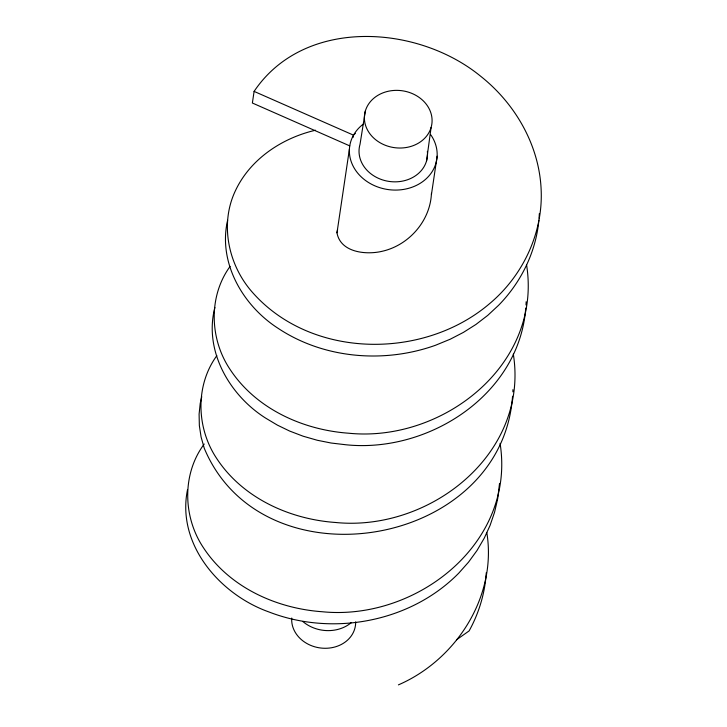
<?xml version="1.0" encoding="UTF-8"?>
<svg xmlns="http://www.w3.org/2000/svg" width="727" height="727" viewBox="0 0 727 727"><rect width="100%" height="100%" fill="white"/><g stroke="black" fill="none" stroke-linecap="round" stroke-linejoin="round"><path stroke-width="1.09" d="M512.898 391.826L512.908 389.663M539.325 213.602L539.08 218.273M526.021 304.931L526.148 301.75M431.447 193.318C430.32 220.899 408.892 245.272 382.166 251.288C366.008 255.132 340.427 252.478 336.983 232.831L349.405 149.144M499.531 483.446L497.677 498.804L494.551 512.29L490.071 525.43L484.273 538.107L477.066 550.421L468.524 562.162L458.792 573.112C410.591 622.221 332.512 636.679 268.881 611.934C219.799 594.468 176.225 544.196 187.548 489.525M486.272 572.703C484.973 593.078 479.011 613.088 469.097 630.927L456.529 639.778M525.739 308.121C519.232 394.943 428.248 453.412 345.716 444.742L331.121 443.025L317.317 440.271L303.077 436.191L289.619 431.047L277.423 425.141L265.773 418.189C229.568 395.388 203.587 350.732 214.892 307.457M512.553 396.26C501.884 548.004 262.883 588.107 204.296 448.35L201.097 437.036L199.352 425.604L199.098 414.154L200.216 403.421L201.761 396.697M538.871 220.208C535.953 252.187 520.959 282.512 498.549 305.34L487.717 315.4L475.885 324.487L463.372 332.412L450.258 339.2L435.564 345.243C384.247 363.618 323.988 358.765 278.187 328.377C243.009 305.822 217.773 262.72 227.606 220.299M426.522 161.03L431.102 127.461A33.96 28.716 8.4 0 0 388.827 91.139A33.96 28.716 8.4 0 0 374.787 139.002A33.96 28.716 8.4 0 0 431.102 127.461M315.518 130.224C282.003 138.021 250.17 159.077 235.339 190.892C219.945 223.38 227.942 263.083 250.551 290.155C308.666 359.02 422.523 360.728 489.444 303.777C522.631 276.087 543.151 233.294 541.152 189.82C539.316 145.273 515.243 103.625 480.647 76.235C417.216 24.327 303.959 17.166 254.096 91.393L252.378 103.016L349.796 145.909M353.195 137.276L353.504 135.158L355.339 133.368M431.456 194.445L437.136 156.196M365.372 110.931L360.019 144.31A34.36 29.062 8.4 0 0 390.753 181.632A34.36 29.062 8.4 0 0 427.367 151.343M336.983 232.831L337.592 229.523M230.095 266.4C208.267 296.316 209.63 338.882 229.941 369.216C255.786 408.683 302.659 429.939 348.706 433.219C442.598 442.661 542.46 364.827 526.575 264.846M216.846 355.657C195.018 385.574 196.381 428.13 216.691 458.473C242.536 497.94 289.41 519.196 335.456 522.477C429.348 531.919 529.211 454.084 513.326 354.104M204.214 444.033C181.795 473.986 182.904 517.097 203.442 547.731C229.287 587.198 276.16 608.454 322.206 611.734C416.098 621.176 515.961 543.342 500.076 443.37M398.405 684.879C456.292 659.816 497.159 596.276 486.826 532.627M254.096 91.393L353.504 135.158M430.847 134.904A44.047 37.259 8.4 0 1 418.388 184.367A44.047 37.259 8.4 0 1 358.974 174.58A44.047 37.259 8.4 0 1 363.664 123.844M351.223 622.666A34.36 29.062 8.4 0 1 302.795 621.476M355.657 621.867A32.097 27.144 8.4 0 1 322.979 648.22A32.097 27.144 8.4 0 1 291.736 618.032"/></g></svg>
